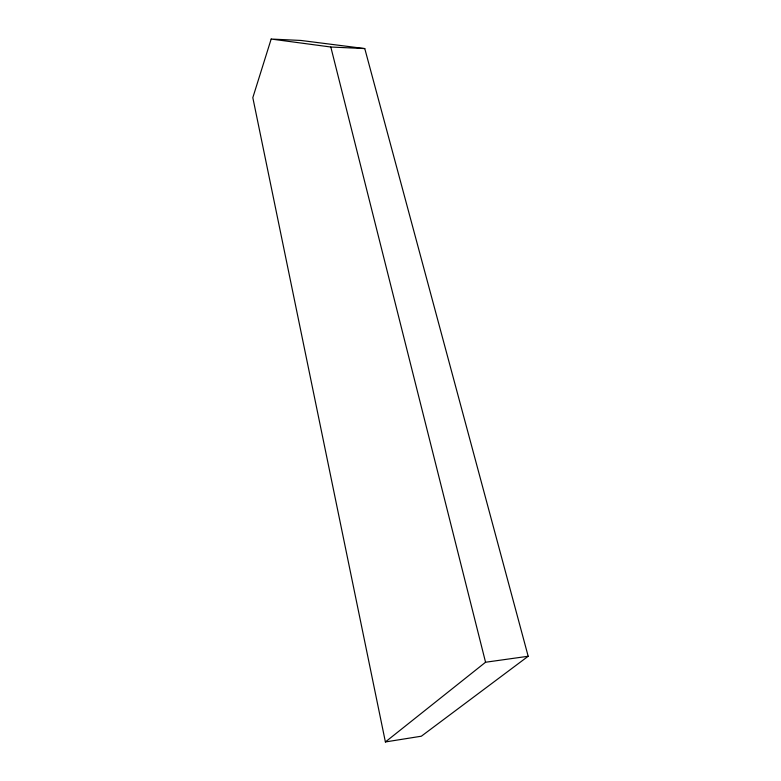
<?xml version="1.0" encoding="UTF-8"?>
<svg xmlns="http://www.w3.org/2000/svg" width="781" height="781" viewBox="0 0 781 781"><rect width="100%" height="100%" fill="white"/><g stroke="black" fill="none" stroke-linecap="round" stroke-linejoin="round"><path stroke-width="1.17" d="M271.173 39.05L252.819 97.654L385.394 741.95L421.349 736.21L528.181 656.265L364.776 48.578L300.939 40.456L271.173 39.05L330.812 47.016L364.776 48.578M385.394 741.95L485.557 662.239L528.181 656.265M330.812 47.016L485.557 662.239"/></g></svg>
